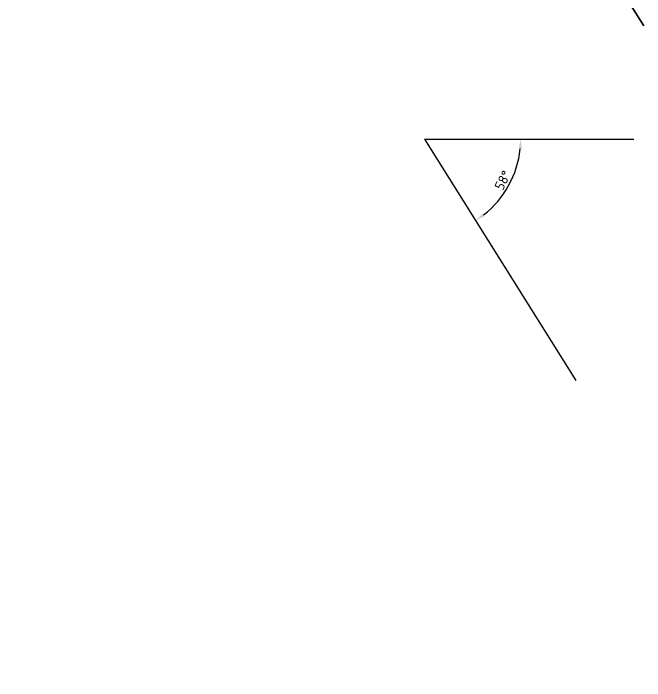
# Model space of a CAD drawing. Header units: metres. Extents: x 134219 to 139178, y 438661 to 444352.
# Drawn here: x 135722.4 to 135838, y 442348.5 to 442470.7 of the extents above; entities that cross this region are included whole.
import ezdxf

# ---------------------------------------------------------------- set-up
doc = ezdxf.new("R2010")
doc.units = ezdxf.units.M
doc.linetypes.add('13strp', pattern=[4, 1, -3])
doc.layers.get('DEFPOINTS').update_dxf_attribs({"color": 193})
for name, color, linetype, lineweight in [('Utd-ondergr-nw', 8, '13strp', 35), ('X-XX-AL-AANPIJLING-G', 7, 'Continuous', 18), ('X-XX-AL-ORIENTATIE-S', 7, 'Continuous', 25)]:
    doc.layers.add(name, color=color, linetype=linetype, lineweight=lineweight)
doc.styles.add('ISO18', font='NLCS-ISO.ttf')
doc.dimstyles.new('UTD', dxfattribs={"dimtxt": 1.8, "dimasz": 1.8, "dimexe": 0, "dimexo": 0, "dimgap": 0.5, "dimtad": 1, "dimdec": 1, "dimzin": 1, "dimdsep": 46, "dimtxsty": 'ISO18', "dimcen": 2.5, "dimclrd": 256, "dimclre": 256, "dimclrt": 1, "dimadec": 0, "dimazin": 0, "dimtfac": 1, "dimtdec": 1, "dimtmove": 0, "dimatfit": 3, "dimfxl": 0, "dimlwd": -1, "dimlwe": -1, "dimarcsym": 0})

# ---------------------------------------------------------------- blocks, each defined once
blk = doc.blocks.new('*D131')
at = {"transparency": 16777216}
blk.add_arc((135779.97, 442476.01), 17.59, 307.9039, 354.134, dxfattribs=at)
for points in [[(135797.17, 442474.23), (135797.77, 442474.2), (135797.56, 442476.01)], [(135790.95, 442461.89), (135790.61, 442462.38), (135789.3, 442461.1)]]:
    blk.add_solid(points, dxfattribs=at)
at = {"layer": 'DEFPOINTS', "color": 0, "transparency": 16777216}
for p in [(135779.97, 442476.01), (135779.97, 442476.01), (135818.27, 442476.01), (135793.71, 442465.03), (135807.67, 442431.76)]:
    blk.add_point(p, dxfattribs=at)
at = {"color": 1, "transparency": 16777216, "insert": (135794.29, 442468.45), "char_height": 1.8, "attachment_point": 5, "rotation": 62.1496, "style": 'ISO18'}
blk.add_mtext('58°', dxfattribs=at)
blk = doc.blocks.new('A$C4F737941')
for q in [(135807.67, 442431.76), (135818.27, 442476.01)]:
    blk.add_line((135779.97, 442476.01), q)
dim = blk.add_angular_dim_2l(base=(135793.71, 442465.03), line1=((135779.97, 442476.01), (135807.67, 442431.76)), line2=((135779.97, 442476.01), (135818.27, 442476.01)), dimstyle='UTD')
dim.commit()
dim.dimension.update_dxf_attribs({"geometry": '*D131', "text_midpoint": (135795.53, 442467.79), "dimtype": 130})

msp = doc.modelspace()

# ---------------------------------------------------------------- linework, layer by layer
at = {"layer": 'Utd-ondergr-nw', "linetype": 'Continuous', "flags": 128}
msp.add_lwpolyline([(135717.77, 442652.1), (135723.42, 442643.89), (135729.05, 442635.66), (135734.66, 442627.42), (135740.25, 442619.17), (135745.82, 442610.9), (135751.37, 442602.62), (135756.9, 442594.32), (135762.4, 442586.01), (135767.89, 442577.69), (135773.36, 442569.35), (135778.8, 442561), (135784.22, 442552.64), (135788.32, 442546.23), (135789.59, 442544.23), (135794.96, 442535.8), (135800.33, 442527.36), (135805.71, 442518.93), (135811.08, 442510.49), (135816.45, 442502.06), (135821.82, 442493.62), (135827.2, 442485.19), (135832.57, 442476.75), (135837.87, 442468.43)], dxfattribs=at)

# ---------------------------------------------------------------- block references
at = {"layer": 'X-XX-AL-ORIENTATIE-S'}
msp.add_blockref('A$C4F737941', (17.73, -28.34), dxfattribs=at)

# ---------------------------------------------------------------- leaders
at = {"layer": 'X-XX-AL-AANPIJLING-G'}
msp.add_leader([(135870.89, 442356.1), (135796.24, 442309.38)], dimstyle='UTD', override={"dimasz": 3.5, "dimfxl": 0}, dxfattribs=at)

doc.saveas('drawing.dxf')
